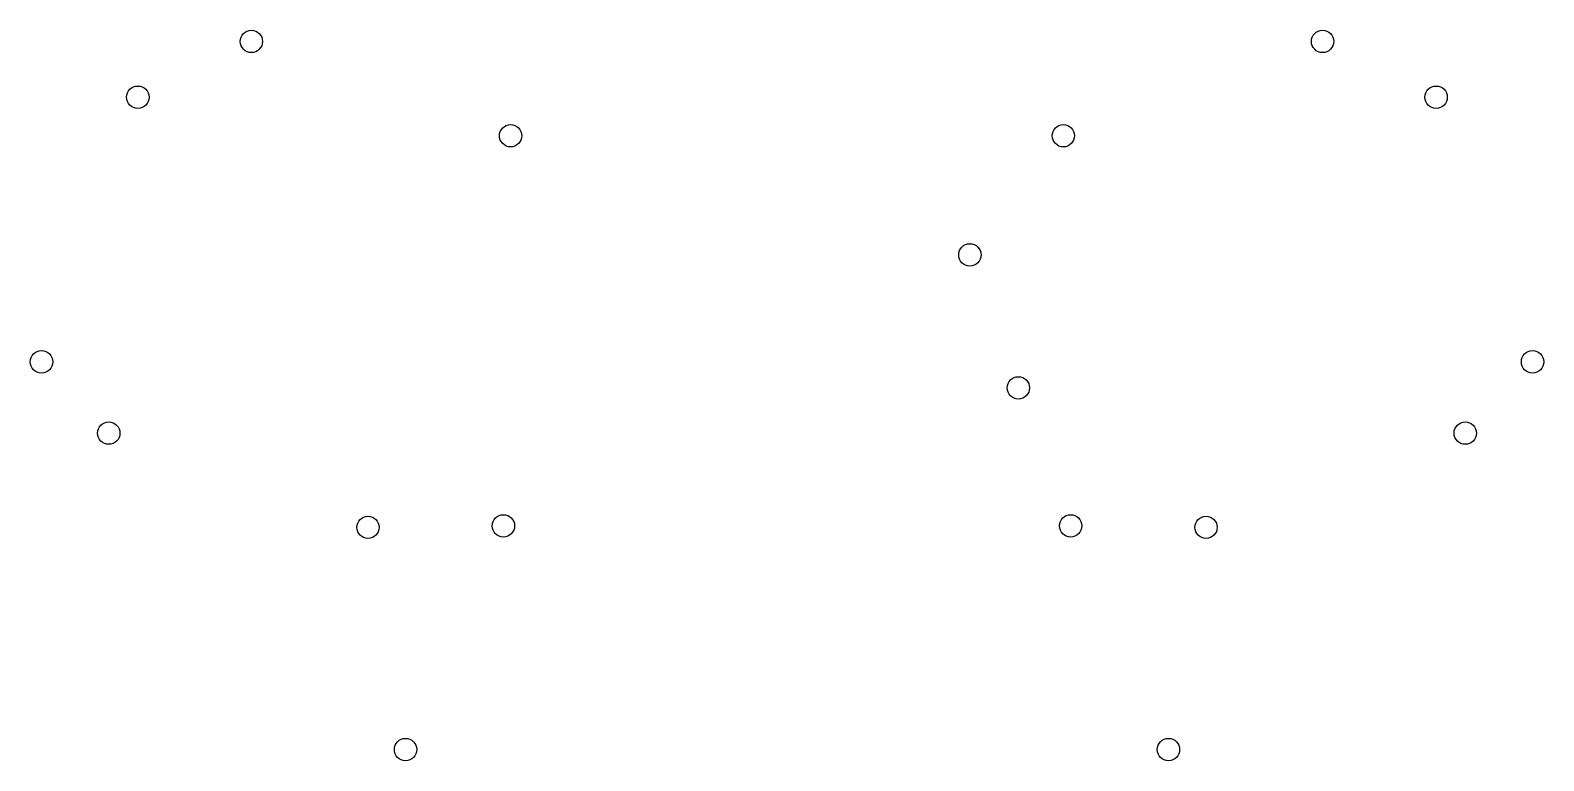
# Model space of a CAD drawing. Header units: millimetres. Extents: x 67 to 270, y -177 to -79.
import ezdxf

# ---------------------------------------------------------------- set-up
doc = ezdxf.new("R2010")
doc.units = ezdxf.units.MM

msp = doc.modelspace()

# ---------------------------------------------------------------- linework, layer by layer
for centre in [(96.95, -80.09), (240.62, -80.09), (81.72, -87.58), (255.85, -87.58), (131.72, -92.75), (205.85, -92.75), (193.32, -108.75), (68.8, -123.1), (268.78, -123.1), (199.82, -126.6), (77.82, -132.67), (259.76, -132.67), (112.59, -145.32), (130.75, -145.12), (206.83, -145.12), (224.99, -145.32), (117.63, -175.15), (219.95, -175.15)]:
    msp.add_circle(centre, 1.5)

doc.saveas('drawing.dxf')
